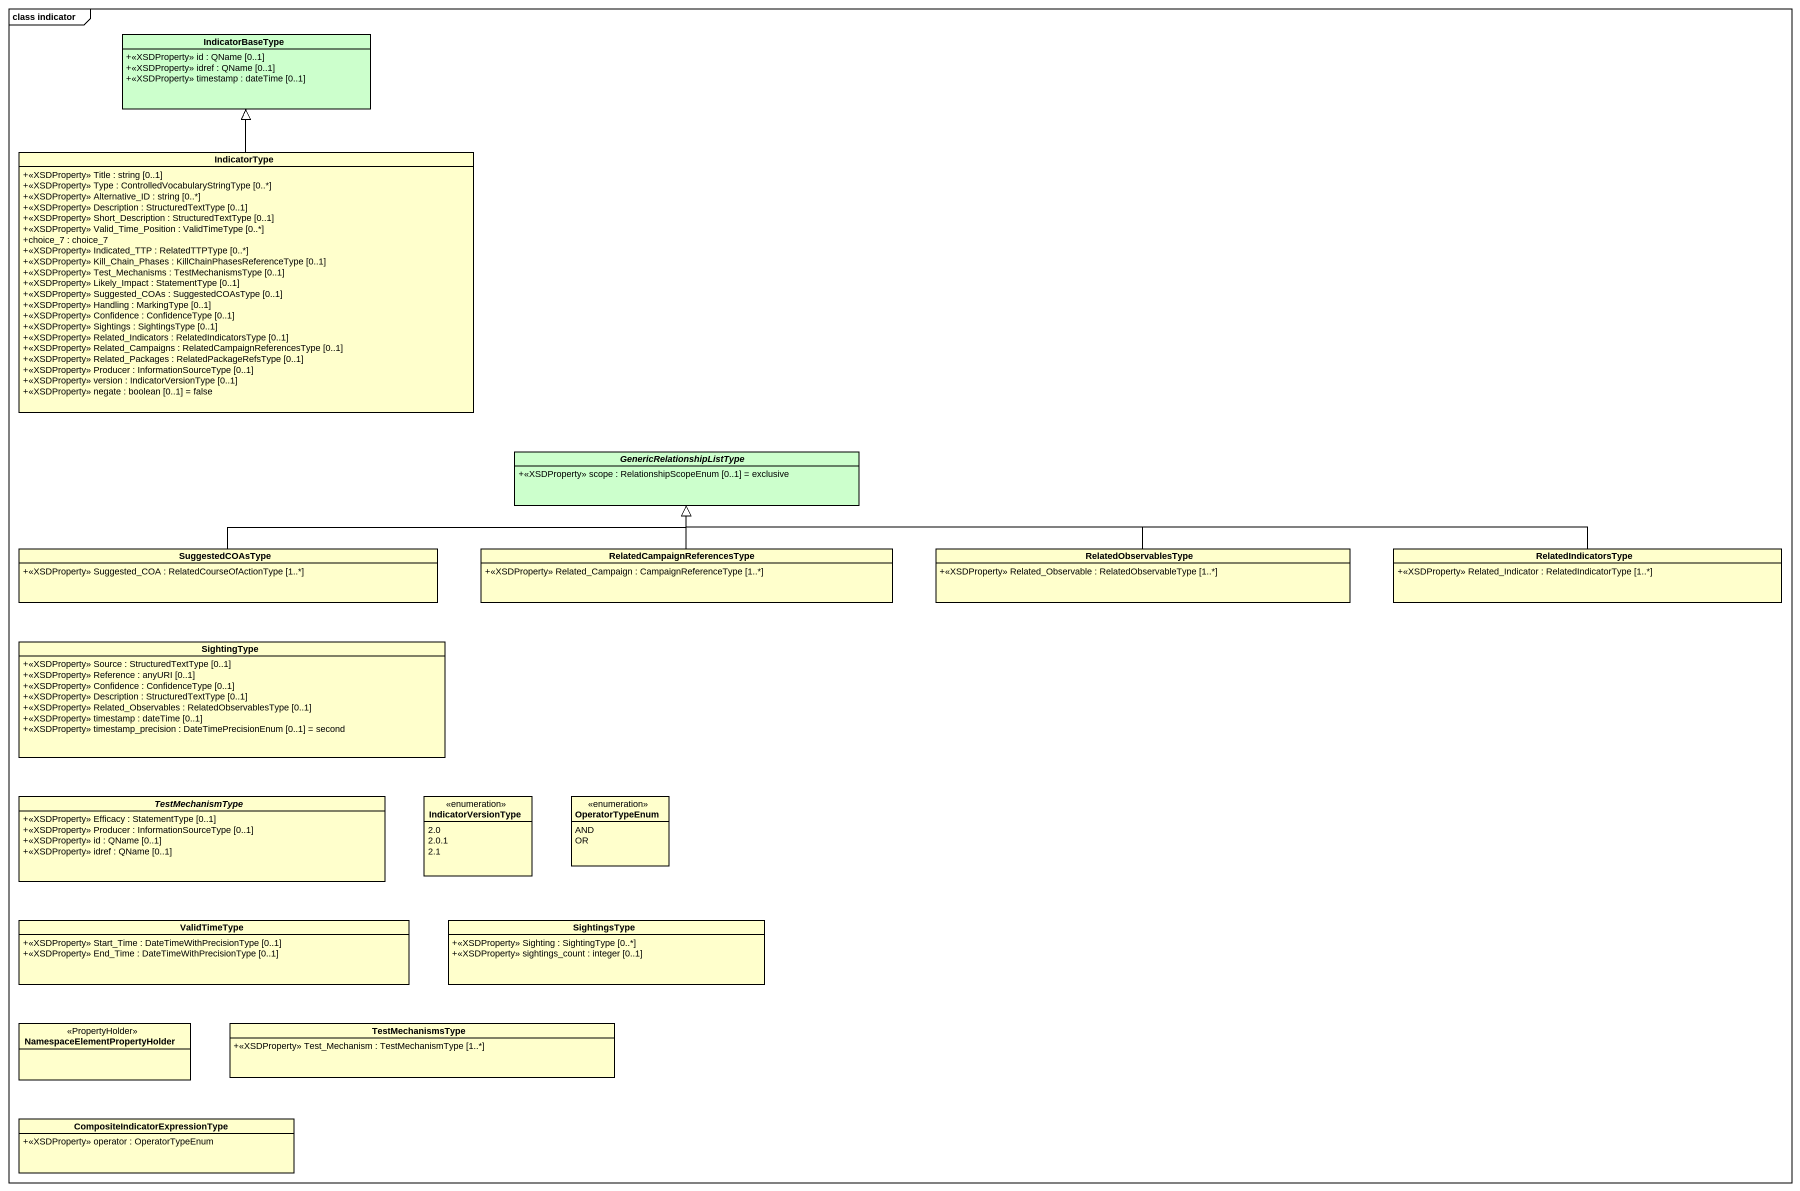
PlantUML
@startuml
mainframe class indicator
hide circle
hide empty members
skinparam classAttributeIconSize 0
class IndicatorBaseType #CCFFCC {
  +<<XSDProperty>> id : QName [0..1]
  +<<XSDProperty>> idref : QName [0..1]
  +<<XSDProperty>> timestamp : dateTime [0..1]
}
class IndicatorType {
  +<<XSDProperty>> Title : string [0..1]
  +<<XSDProperty>> Type : ControlledVocabularyStringType [0..*]
  +<<XSDProperty>> Alternative_ID : string [0..*]
  +<<XSDProperty>> Description : StructuredTextType [0..1]
  +<<XSDProperty>> Short_Description : StructuredTextType [0..1]
  +<<XSDProperty>> Valid_Time_Position : ValidTimeType [0..*]
  +choice_7 : choice_7
  +<<XSDProperty>> Indicated_TTP : RelatedTTPType [0..*]
  +<<XSDProperty>> Kill_Chain_Phases : KillChainPhasesReferenceType [0..1]
  +<<XSDProperty>> Test_Mechanisms : TestMechanismsType [0..1]
  +<<XSDProperty>> Likely_Impact : StatementType [0..1]
  +<<XSDProperty>> Suggested_COAs : SuggestedCOAsType [0..1]
  +<<XSDProperty>> Handling : MarkingType [0..1]
  +<<XSDProperty>> Confidence : ConfidenceType [0..1]
  +<<XSDProperty>> Sightings : SightingsType [0..1]
  +<<XSDProperty>> Related_Indicators : RelatedIndicatorsType [0..1]
  +<<XSDProperty>> Related_Campaigns : RelatedCampaignReferencesType [0..1]
  +<<XSDProperty>> Related_Packages : RelatedPackageRefsType [0..1]
  +<<XSDProperty>> Producer : InformationSourceType [0..1]
  +<<XSDProperty>> version : IndicatorVersionType [0..1]
  +<<XSDProperty>> negate : boolean [0..1] = false
}
abstract class GenericRelationshipListType #CCFFCC {
  +<<XSDProperty>> scope : RelationshipScopeEnum [0..1] = exclusive
}
class SuggestedCOAsType {
  +<<XSDProperty>> Suggested_COA : RelatedCourseOfActionType [1..*]
}
class "RelatedCampaignReferencesType" as RelatedCampaignReferencesTyp {
  +<<XSDProperty>> Related_Campaign : CampaignReferenceType [1..*]
}
class RelatedObservablesType {
  +<<XSDProperty>> Related_Observable : RelatedObservableType [1..*]
}
class RelatedIndicatorsType {
  +<<XSDProperty>> Related_Indicator : RelatedIndicatorType [1..*]
}
class SightingType {
  +<<XSDProperty>> Source : StructuredTextType [0..1]
  +<<XSDProperty>> Reference : anyURI [0..1]
  +<<XSDProperty>> Confidence : ConfidenceType [0..1]
  +<<XSDProperty>> Description : StructuredTextType [0..1]
  +<<XSDProperty>> Related_Observables : RelatedObservablesType [0..1]
  +<<XSDProperty>> timestamp : dateTime [0..1]
  +<<XSDProperty>> timestamp_precision : DateTimePrecisionEnum [0..1] = second
}
abstract class TestMechanismType {
  +<<XSDProperty>> Efficacy : StatementType [0..1]
  +<<XSDProperty>> Producer : InformationSourceType [0..1]
  +<<XSDProperty>> id : QName [0..1]
  +<<XSDProperty>> idref : QName [0..1]
}
enum IndicatorVersionType {
  2.0
  2.0.1
  2.1
}
enum OperatorTypeEnum {
  AND
  OR
}
class ValidTimeType {
  +<<XSDProperty>> Start_Time : DateTimeWithPrecisionType [0..1]
  +<<XSDProperty>> End_Time : DateTimeWithPrecisionType [0..1]
}
class SightingsType {
  +<<XSDProperty>> Sighting : SightingType [0..*]
  +<<XSDProperty>> sightings_count : integer [0..1]
}
class "NamespaceElementPropertyHolder" as NamespaceElementPropertyHold <<PropertyHolder>>
class TestMechanismsType {
  +<<XSDProperty>> Test_Mechanism : TestMechanismType [1..*]
}
class "CompositeIndicatorExpressionType" as CompositeIndicatorExpression {
  +<<XSDProperty>> operator : OperatorTypeEnum
}
IndicatorType -up-|> IndicatorBaseType
SuggestedCOAsType -right-|> GenericRelationshipListType
RelatedCampaignReferencesTyp -up-|> GenericRelationshipListType
RelatedObservablesType -left-|> GenericRelationshipListType
RelatedIndicatorsType -left-|> GenericRelationshipListType
@enduml
